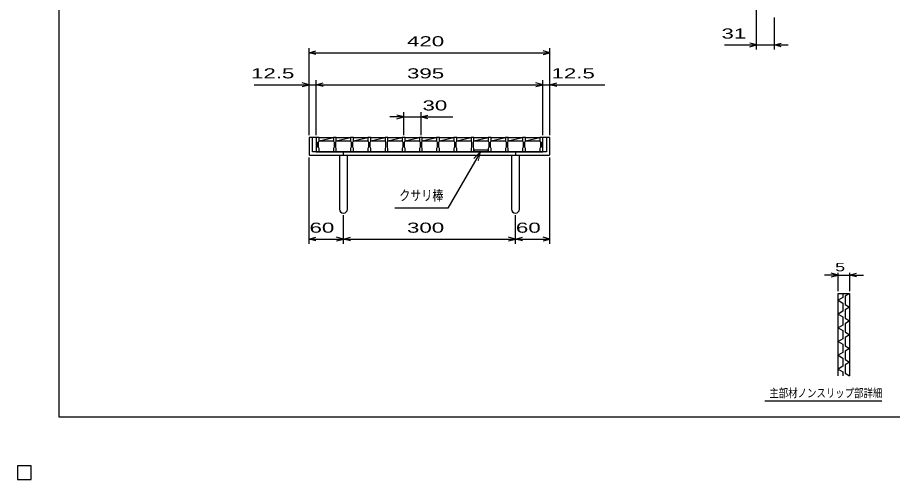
# Model space of a CAD drawing. Units: millimetres, scale not verified. Extents: x -1456 to 1385, y -1026 to 843.
# Drawn here: x -1456 to 70, y -1026 to -220 of the extents above; entities that cross this region are included whole.
import ezdxf
from ezdxf.enums import TextEntityAlignment as Align

# ---------------------------------------------------------------- set-up
doc = ezdxf.new("R2010")
doc.units = ezdxf.units.MM
doc.header["$LTSCALE"] = 8
for name, color, linetype, lineweight in [('0_2', 150, 'Continuous', 25), ('16', 3, 'Continuous', 25), ('19', 6, 'Continuous', 25), ('22', 4, 'Continuous', 25), ('24', 2, 'Continuous', 25), ('32', 4, 'Continuous', 25)]:
    doc.layers.add(name, color=color, linetype=linetype, lineweight=lineweight)
doc.styles.add('ベクトル', font='')
doc.styles.get('ベクトル').set_extended_font_data('ベクトル')

msp = doc.modelspace()

# ---------------------------------------------------------------- linework, layer by layer
at = {"layer": '0_2'}
for p, q in [((-1383.2, -917.2), (-1383.2, 842.8)), ((1384.8, -917.2), (-1383.2, -917.2)), ((-1432, -1002), (-1456, -1002)), ((-1456, -1002), (-1456, -1026)), ((-1432, -1002), (-1456, -1002)), ((-1456, -1002), (-1456, -1026)), ((-1432, -1002), (-1456, -1002)), ((-1456, -1002), (-1456, -1026)), ((-1432, -1002), (-1456, -1002)), ((-1456, -1002), (-1456, -1026)), ((-1432, -1002), (-1456, -1002)), ((-1456, -1002), (-1456, -1026)), ((-1432, -1026), (-1432, -1002)), ((-1432, -1026), (-1432, -1002)), ((-1432, -1026), (-1432, -1002)), ((-1432, -1026), (-1432, -1002)), ((-1432, -1026), (-1432, -1002)), ((-1456, -1026), (-1432, -1026)), ((-1456, -1026), (-1432, -1026)), ((-1456, -1026), (-1432, -1026)), ((-1456, -1026), (-1432, -1026)), ((-1456, -1026), (-1432, -1026))]:
    msp.add_line(p, q, dxfattribs=at)
at = {"layer": '16'}
for p, q in [((-935, -429), (-935, -428.3)), ((-935, -428.3), (-930, -428.3)), ((-935, -429), (-935, -435)), ((-930, -429), (-935, -429)), ((-935, -429), (-935, -454)), ((-935, -435), (-934, -437)), ((-934, -437), (-934, -446)), ((-931, -437), (-930, -435)), ((-931, -446), (-931, -437)), ((-930, -428.3), (-930, -429)), ((-930, -435), (-930, -429)), ((-930, -429), (-905, -429)), ((-930, -435), (-905, -429)), ((-930, -435), (-905, -435)), ((-905, -429), (-905, -428.3)), ((-905, -428.3), (-900, -428.3)), ((-905, -429), (-905, -435)), ((-900, -429), (-905, -429)), ((-905, -435), (-904, -437)), ((-904, -437), (-904, -446)), ((-901, -437), (-900, -435)), ((-901, -446), (-901, -437)), ((-900, -428.3), (-900, -429)), ((-900, -435), (-900, -429)), ((-900, -429), (-875, -429)), ((-900, -435), (-875, -429)), ((-900, -435), (-875, -435)), ((-875, -429), (-875, -428.3)), ((-875, -428.3), (-870, -428.3)), ((-875, -429), (-875, -435)), ((-870, -429), (-875, -429)), ((-875, -435), (-874, -437)), ((-874, -437), (-874, -446)), ((-871, -437), (-870, -435)), ((-871, -446), (-871, -437)), ((-870, -428.3), (-870, -429)), ((-870, -435), (-870, -429)), ((-870, -429), (-845, -429)), ((-870, -435), (-845, -429)), ((-870, -435), (-845, -435)), ((-845, -429), (-845, -428.3)), ((-845, -428.3), (-840, -428.3)), ((-845, -429), (-845, -435)), ((-840, -429), (-845, -429)), ((-845, -435), (-844, -437)), ((-844, -437), (-844, -446)), ((-841, -437), (-840, -435)), ((-841, -446), (-841, -437)), ((-840, -428.3), (-840, -429)), ((-840, -435), (-840, -429)), ((-840, -429), (-815, -429)), ((-840, -435), (-815, -429)), ((-840, -435), (-815, -435)), ((-815, -429), (-815, -428.3)), ((-815, -428.3), (-810, -428.3)), ((-815, -429), (-815, -435)), ((-810, -429), (-815, -429)), ((-815, -435), (-814, -437)), ((-814, -437), (-814, -446)), ((-811, -437), (-810, -435)), ((-811, -446), (-811, -437)), ((-810, -428.3), (-810, -429)), ((-810, -435), (-810, -429)), ((-810, -429), (-785, -429)), ((-810, -435), (-785, -429)), ((-810, -435), (-785, -435)), ((-785, -429), (-785, -428.3)), ((-785, -428.3), (-780, -428.3)), ((-785, -429), (-785, -435)), ((-780, -429), (-785, -429)), ((-785, -435), (-784, -437)), ((-784, -437), (-784, -446)), ((-781, -437), (-780, -435)), ((-781, -446), (-781, -437)), ((-780, -428.3), (-780, -429)), ((-780, -435), (-780, -429)), ((-780, -429), (-755, -429)), ((-780, -435), (-755, -429)), ((-780, -435), (-755, -435)), ((-755, -429), (-755, -428.3)), ((-755, -428.3), (-750, -428.3)), ((-755, -429), (-755, -435)), ((-750, -429), (-755, -429)), ((-755, -435), (-754, -437)), ((-754, -437), (-754, -446)), ((-751, -437), (-750, -435)), ((-751, -446), (-751, -437)), ((-750, -428.3), (-750, -429)), ((-750, -435), (-750, -429)), ((-750, -429), (-725, -429)), ((-750, -435), (-725, -429)), ((-750, -435), (-725, -435)), ((-725, -429), (-725, -428.3)), ((-725, -428.3), (-720, -428.3)), ((-725, -429), (-725, -435)), ((-720, -429), (-725, -429)), ((-725, -435), (-724, -437)), ((-724, -437), (-724, -446)), ((-721, -437), (-720, -435)), ((-721, -446), (-721, -437)), ((-720, -428.3), (-720, -429)), ((-720, -435), (-720, -429)), ((-720, -429), (-695, -429)), ((-720, -435), (-695, -429)), ((-720, -435), (-695, -435)), ((-695, -429), (-695, -428.3)), ((-695, -428.3), (-690, -428.3)), ((-695, -429), (-695, -435)), ((-690, -429), (-695, -429)), ((-695, -435), (-694, -437)), ((-694, -437), (-694, -446)), ((-691, -437), (-690, -435)), ((-691, -446), (-691, -437)), ((-690, -428.3), (-690, -429)), ((-690, -435), (-690, -429)), ((-690, -429), (-665, -429)), ((-690, -435), (-665, -429)), ((-690, -435), (-665, -435)), ((-665, -429), (-665, -428.3)), ((-665, -428.3), (-660, -428.3)), ((-665, -429), (-665, -435)), ((-660, -429), (-665, -429)), ((-665, -435), (-664, -437)), ((-664, -437), (-664, -446)), ((-661, -437), (-660, -435)), ((-661, -446), (-661, -437)), ((-660, -428.3), (-660, -429)), ((-660, -435), (-660, -429)), ((-660, -429), (-635, -429)), ((-660, -435), (-635, -429)), ((-660, -435), (-635, -435)), ((-635, -429), (-635, -428.3)), ((-635, -428.3), (-630, -428.3)), ((-635, -429), (-635, -435)), ((-630, -429), (-635, -429)), ((-635, -435), (-634, -437)), ((-634, -437), (-634, -446)), ((-631, -437), (-630, -435)), ((-631, -446), (-631, -437)), ((-630, -428.3), (-630, -429)), ((-630, -435), (-630, -429)), ((-630, -429), (-605, -429)), ((-630, -435), (-605, -429)), ((-630, -435), (-605, -435)), ((-605, -429), (-605, -428.3)), ((-605, -428.3), (-600, -428.3)), ((-605, -429), (-605, -435)), ((-600, -429), (-605, -429)), ((-605, -435), (-604, -437)), ((-604, -437), (-604, -446)), ((-601, -437), (-600, -435)), ((-601, -446), (-601, -437)), ((-600, -428.3), (-600, -429)), ((-600, -435), (-600, -429)), ((-600, -429), (-575, -429)), ((-600, -435), (-575, -429)), ((-600, -435), (-575, -435)), ((-575, -429), (-575, -428.3)), ((-575, -428.3), (-570, -428.3)), ((-575, -429), (-575, -435)), ((-570, -429), (-575, -429)), ((-575, -435), (-574, -437)), ((-574, -437), (-574, -446)), ((-571, -437), (-570, -435)), ((-571, -446), (-571, -437)), ((-570, -428.3), (-570, -429)), ((-570, -435), (-570, -429)), ((-570, -429), (-545, -429)), ((-570, -435), (-545, -429)), ((-570, -435), (-545, -435)), ((-545, -429), (-545, -428.3)), ((-545, -428.3), (-540, -428.3)), ((-545, -429), (-545, -435)), ((-540, -429), (-545, -429)), ((-545, -435), (-544, -437)), ((-544, -437), (-544, -446)), ((-541, -437), (-540, -435)), ((-541, -446), (-541, -437)), ((-540, -428.3), (-540, -429)), ((-540, -435), (-540, -429)), ((-540, -454), (-540, -429)), ((-934, -446), (-935, -448)), ((-935, -448), (-935, -454)), ((-935, -454), (-930, -454)), ((-930, -448), (-931, -446)), ((-930, -454), (-930, -448)), ((-930, -454), (-905, -454)), ((-904, -446), (-905, -448)), ((-905, -448), (-905, -454)), ((-905, -454), (-900, -454)), ((-900, -448), (-901, -446)), ((-900, -454), (-900, -448)), ((-900, -454), (-875, -454)), ((-874, -446), (-875, -448)), ((-875, -448), (-875, -454)), ((-875, -454), (-870, -454)), ((-870, -448), (-871, -446)), ((-870, -454), (-870, -448)), ((-870, -454), (-845, -454)), ((-844, -446), (-845, -448)), ((-845, -448), (-845, -454)), ((-845, -454), (-840, -454)), ((-840, -448), (-841, -446)), ((-840, -454), (-840, -448)), ((-840, -454), (-815, -454)), ((-814, -446), (-815, -448)), ((-815, -448), (-815, -454)), ((-815, -454), (-810, -454)), ((-810, -448), (-811, -446)), ((-810, -454), (-810, -448)), ((-810, -454), (-785, -454)), ((-784, -446), (-785, -448)), ((-785, -448), (-785, -454)), ((-785, -454), (-780, -454)), ((-780, -448), (-781, -446)), ((-780, -454), (-780, -448)), ((-780, -454), (-755, -454)), ((-754, -446), (-755, -448)), ((-755, -448), (-755, -454)), ((-755, -454), (-750, -454)), ((-750, -448), (-751, -446)), ((-750, -454), (-750, -448)), ((-750, -454), (-725, -454)), ((-724, -446), (-725, -448)), ((-725, -448), (-725, -454)), ((-725, -454), (-720, -454)), ((-720, -448), (-721, -446)), ((-720, -454), (-720, -448)), ((-720, -454), (-695, -454)), ((-694, -446), (-695, -448)), ((-695, -448), (-695, -454)), ((-695, -454), (-690, -454)), ((-690, -448), (-691, -446)), ((-690, -454), (-690, -448)), ((-690, -454), (-665, -454)), ((-664, -446), (-665, -448)), ((-665, -448), (-665, -454)), ((-665, -454), (-660, -454)), ((-660, -448), (-661, -446)), ((-660, -454), (-660, -448)), ((-635, -451), (-660, -451)), ((-660, -451), (-660, -454)), ((-660, -454), (-635, -454)), ((-660, -454), (-635, -454)), ((-634, -446), (-635, -448)), ((-635, -448), (-635, -454)), ((-635, -454), (-635, -451)), ((-635, -454), (-630, -454)), ((-630, -448), (-631, -446)), ((-630, -454), (-630, -448)), ((-630, -454), (-605, -454)), ((-604, -446), (-605, -448)), ((-605, -448), (-605, -454)), ((-605, -454), (-600, -454)), ((-600, -448), (-601, -446)), ((-600, -454), (-600, -448)), ((-600, -454), (-575, -454)), ((-574, -446), (-575, -448)), ((-575, -448), (-575, -454)), ((-575, -454), (-570, -454)), ((-570, -448), (-571, -446)), ((-570, -454), (-570, -448)), ((-570, -454), (-545, -454)), ((-544, -446), (-545, -448)), ((-545, -448), (-545, -454)), ((-545, -454), (-540, -454)), ((-540, -448), (-541, -446)), ((-540, -454), (-540, -448)), ((-1432, -1002), (-1456, -1002)), ((-1456, -1002), (-1456, -1026)), ((-1432, -1002), (-1456, -1002)), ((-1456, -1002), (-1456, -1026)), ((-1432, -1002), (-1456, -1002)), ((-1456, -1002), (-1456, -1026)), ((-1432, -1002), (-1456, -1002)), ((-1456, -1002), (-1456, -1026)), ((-1432, -1002), (-1456, -1002)), ((-1456, -1002), (-1456, -1026)), ((-1432, -1026), (-1432, -1002)), ((-1432, -1026), (-1432, -1002)), ((-1432, -1026), (-1432, -1002)), ((-1432, -1026), (-1432, -1002)), ((-1432, -1026), (-1432, -1002)), ((-1456, -1026), (-1432, -1026)), ((-1456, -1026), (-1432, -1026)), ((-1456, -1026), (-1432, -1026)), ((-1456, -1026), (-1432, -1026)), ((-1456, -1026), (-1432, -1026))]:
    msp.add_line(p, q, dxfattribs=at)
at = {"layer": '19'}
for p, q in [((-935, -429), (-947.5, -429)), ((-947.5, -429), (-947.5, -459)), ((-941.5, -454), (-941.5, -429)), ((-527.5, -429), (-540, -429)), ((-533.5, -429), (-533.5, -454)), ((-527.5, -459), (-527.5, -429)), ((-533.5, -454), (-941.5, -454)), ((-887.5, -460), (-887.5, -454)), ((-587.5, -454), (-587.5, -460)), ((-947.5, -459), (-946.5, -460)), ((-946.5, -460), (-528.5, -460)), ((-894.5, -460), (-894.5, -554)), ((-880.5, -554), (-880.5, -460)), ((-594.5, -460), (-594.5, -554)), ((-580.5, -554), (-580.5, -460)), ((-528.5, -460), (-527.5, -459))]:
    msp.add_line(p, q, dxfattribs=at)
for centre in [(-887.5, -554), (-587.5, -554)]:
    msp.add_arc(centre, 7, 180, 0, dxfattribs=at)
at = {"layer": '22'}
for p, q in [((-167, -275.5), (-167, -91.5)), ((-136, -275.5), (-136, -219.504)), ((-947.5, -425), (-947.5, -273)), ((-527.5, -425), (-527.5, -273)), ((-223, -267.5), (-167, -267.5)), ((-167, -267.5), (-179, -264.3)), ((-179, -270.7), (-167, -267.5)), ((-167, -267.5), (-136, -267.5)), ((-136, -267.5), (-124, -264.3)), ((-124, -270.7), (-136, -267.5)), ((-136, -267.5), (-112, -267.5)), ((-947.5, -281), (-935.5, -277.8)), ((-935.5, -284.2), (-947.5, -281)), ((-947.5, -281), (-527.5, -281)), ((-527.5, -281), (-539.5, -277.8)), ((-539.5, -284.2), (-527.5, -281)), ((-947.5, -337), (-959.5, -333.8)), ((-947.5, -425), (-947.5, -329)), ((-935, -425), (-935, -329)), ((-935, -337), (-923, -333.8)), ((-540, -337), (-552, -333.8)), ((-540, -425), (-540, -329)), ((-527.5, -425), (-527.5, -329)), ((-527.5, -337), (-515.5, -333.8)), ((-1043.5, -337), (-947.5, -337)), ((-959.5, -340.2), (-947.5, -337)), ((-947.5, -337), (-935, -337)), ((-923, -340.2), (-935, -337)), ((-935, -337), (-540, -337)), ((-552, -340.2), (-540, -337)), ((-540, -337), (-527.5, -337)), ((-515.5, -340.2), (-527.5, -337)), ((-527.5, -337), (-431.5, -337)), ((-782.5, -393), (-806.5, -393)), ((-782.5, -393), (-794.5, -389.8)), ((-794.5, -396.2), (-782.5, -393)), ((-782.5, -425), (-782.5, -385)), ((-782.5, -393), (-752.5, -393)), ((-752.5, -385), (-752.5, -425)), ((-752.5, -393), (-740.5, -389.8)), ((-740.5, -396.2), (-752.5, -393)), ((-752.5, -393), (-696.5, -393)), ((-648.667, -454.082), (-705.328, -552.221)), ((-947.5, -614.4), (-947.5, -464)), ((-527.5, -614.4), (-527.5, -464)), ((-705.328, -552.221), (-798.128, -552.221)), ((-887.5, -614.4), (-887.5, -564.8)), ((-587.5, -614.4), (-587.5, -564.8)), ((-947.5, -606.4), (-935.5, -603.2)), ((-935.5, -609.6), (-947.5, -606.4)), ((-947.5, -606.4), (-887.5, -606.4)), ((-887.5, -606.4), (-899.5, -603.2)), ((-899.5, -609.6), (-887.5, -606.4)), ((-887.5, -606.4), (-875.5, -603.2)), ((-875.5, -609.6), (-887.5, -606.4)), ((-887.5, -606.4), (-587.5, -606.4)), ((-587.5, -606.4), (-599.5, -603.2)), ((-599.5, -609.6), (-587.5, -606.4)), ((-587.5, -606.4), (-575.5, -603.2)), ((-575.5, -609.6), (-587.5, -606.4)), ((-587.5, -606.4), (-527.5, -606.4)), ((-527.5, -606.4), (-539.5, -603.2)), ((-539.5, -609.6), (-527.5, -606.4))]:
    msp.add_line(p, q, dxfattribs=at)
at = {"layer": '22', "lineweight": 13}
for p, q in [((-648.667, -454.082), (-659.981, -465.395)), ((-652.808, -469.536), (-648.667, -454.082))]:
    msp.add_line(p, q, dxfattribs=at)
at = {"layer": '22', "color": 2}
for p, q in [((-1432, -1002), (-1456, -1002)), ((-1456, -1002), (-1456, -1026)), ((-1432, -1002), (-1456, -1002)), ((-1456, -1002), (-1456, -1026)), ((-1432, -1002), (-1456, -1002)), ((-1456, -1002), (-1456, -1026)), ((-1432, -1026), (-1432, -1002)), ((-1432, -1026), (-1432, -1002)), ((-1432, -1026), (-1432, -1002)), ((-1456, -1026), (-1432, -1026)), ((-1456, -1026), (-1432, -1026)), ((-1456, -1026), (-1432, -1026))]:
    msp.add_line(p, q, dxfattribs=at)
at = {"layer": '24', "color": 4}
for p, q in [((-1432, -1002), (-1456, -1002)), ((-1456, -1002), (-1456, -1026)), ((-1432, -1002), (-1456, -1002)), ((-1456, -1002), (-1456, -1026)), ((-1432, -1002), (-1456, -1002)), ((-1456, -1002), (-1456, -1026)), ((-1432, -1026), (-1432, -1002)), ((-1432, -1026), (-1432, -1002)), ((-1432, -1026), (-1432, -1002)), ((-1456, -1026), (-1432, -1026)), ((-1456, -1026), (-1432, -1026)), ((-1456, -1026), (-1432, -1026))]:
    msp.add_line(p, q, dxfattribs=at)
at = {"layer": '32'}
for p, q in [((-24.8, -669.2), (-48.8, -669.2)), ((-24.8, -669.2), (-36.8, -666)), ((-36.8, -672.4), (-24.8, -669.2)), ((-24.8, -697.2), (-24.8, -665.2)), ((-24.8, -669.2), (-4.8, -669.2)), ((-4.8, -665.2), (-4.8, -697.2)), ((-4.8, -669.2), (7.2, -666)), ((7.2, -672.4), (-4.8, -669.2)), ((-4.8, -669.2), (19.2, -669.2)), ((-24.8, -701.2), (-4.8, -701.2)), ((-24.8, -845.2), (-24.8, -701.2)), ((-16.8, -701.2), (-16.8, -708.4)), ((-4.8, -701.2), (-12.8, -706)), ((-4.8, -701.2), (-4.8, -845.2)), ((-16.8, -708.4), (-24.8, -713.2)), ((-24.8, -713.2), (-16.8, -718)), ((-12.8, -706), (-12.8, -720.4)), ((-16.8, -732.4), (-24.8, -737.2)), ((-16.8, -718), (-16.8, -732.4)), ((-12.8, -720.4), (-4.8, -725.2)), ((-4.8, -725.2), (-12.8, -730)), ((-12.8, -730), (-12.8, -744.4)), ((-24.8, -737.2), (-16.8, -742)), ((-16.8, -742), (-16.8, -756.4)), ((-12.8, -744.4), (-4.8, -749.2)), ((-16.8, -756.4), (-24.8, -761.2)), ((-24.8, -761.2), (-16.8, -766)), ((-4.8, -749.2), (-12.8, -754)), ((-12.8, -754), (-12.8, -768.4)), ((-16.8, -766), (-16.8, -780.4)), ((-12.8, -768.4), (-4.8, -773.2)), ((-4.8, -773.2), (-12.8, -778)), ((-12.8, -778), (-12.8, -792.4)), ((-16.8, -780.4), (-24.8, -785.2)), ((-24.8, -785.2), (-16.8, -790)), ((-16.8, -790), (-16.8, -804.4)), ((-12.8, -792.4), (-4.8, -797.2)), ((-16.8, -804.4), (-24.8, -809.2)), ((-4.8, -797.2), (-12.8, -802)), ((-12.8, -802), (-12.8, -816.4)), ((-24.8, -809.2), (-16.8, -814)), ((-16.8, -814), (-16.8, -828.4)), ((-12.8, -816.4), (-4.8, -821.2)), ((-4.8, -821.2), (-12.8, -826)), ((-16.8, -828.4), (-24.8, -833.2)), ((-24.8, -833.2), (-16.8, -838)), ((-16.8, -838), (-16.8, -845.2)), ((-12.8, -826), (-12.8, -840.4)), ((-12.8, -840.4), (-4.8, -845.2)), ((51.2, -889.2), (-152.8, -889.2)), ((-1432, -1002), (-1456, -1002)), ((-1456, -1002), (-1456, -1026)), ((-1432, -1002), (-1456, -1002)), ((-1456, -1002), (-1456, -1026)), ((-1432, -1002), (-1456, -1002)), ((-1456, -1002), (-1456, -1026)), ((-1432, -1002), (-1456, -1002)), ((-1456, -1002), (-1456, -1026)), ((-1432, -1002), (-1456, -1002)), ((-1456, -1002), (-1456, -1026)), ((-1432, -1026), (-1432, -1002)), ((-1432, -1026), (-1432, -1002)), ((-1432, -1026), (-1432, -1002)), ((-1432, -1026), (-1432, -1002)), ((-1432, -1026), (-1432, -1002)), ((-1456, -1026), (-1432, -1026)), ((-1456, -1026), (-1432, -1026)), ((-1456, -1026), (-1432, -1026)), ((-1456, -1026), (-1432, -1026)), ((-1456, -1026), (-1432, -1026))]:
    msp.add_line(p, q, dxfattribs=at)

# ---------------------------------------------------------------- texts
at = {"layer": '22', "color": 2, "style": 'ベクトル', "width": 1.65}
for s, p in [(' 31 ', (-239, -247.5)), (' 420 ', (-787.5, -261)), (' 12.5 ', (-1059.5, -317)), (' 395 ', (-787.5, -317)), (' 12.5 ', (-535.5, -317)), (' 30 ', (-760.5, -373)), (' 60 ', (-957.5, -586.4)), (' 300 ', (-787.5, -586.4)), (' 60 ', (-597.5, -586.4))]:
    msp.add_text(s, height=17.6, dxfattribs=at).set_placement(p, align=Align.MIDDLE_LEFT)
at = {"layer": '22', "color": 2, "style": 'ベクトル', "width": 0.8}
msp.add_text('クサリ棒', height=17.6, dxfattribs=at).set_placement((-713.328, -544.221), align=Align.BOTTOM_RIGHT)
at = {"layer": '32', "color": 2, "style": 'ベクトル'}
for s, width, p in [(' 5 ', 1.6, (-38.8, -655.2)), ('主部材ノンスリップ部詳細', 0.8, (-144.8, -875.2))]:
    msp.add_text(s, height=14.66, dxfattribs=dict(at, width=width)).set_placement(p, align=Align.MIDDLE_LEFT)

doc.saveas('drawing.dxf')
